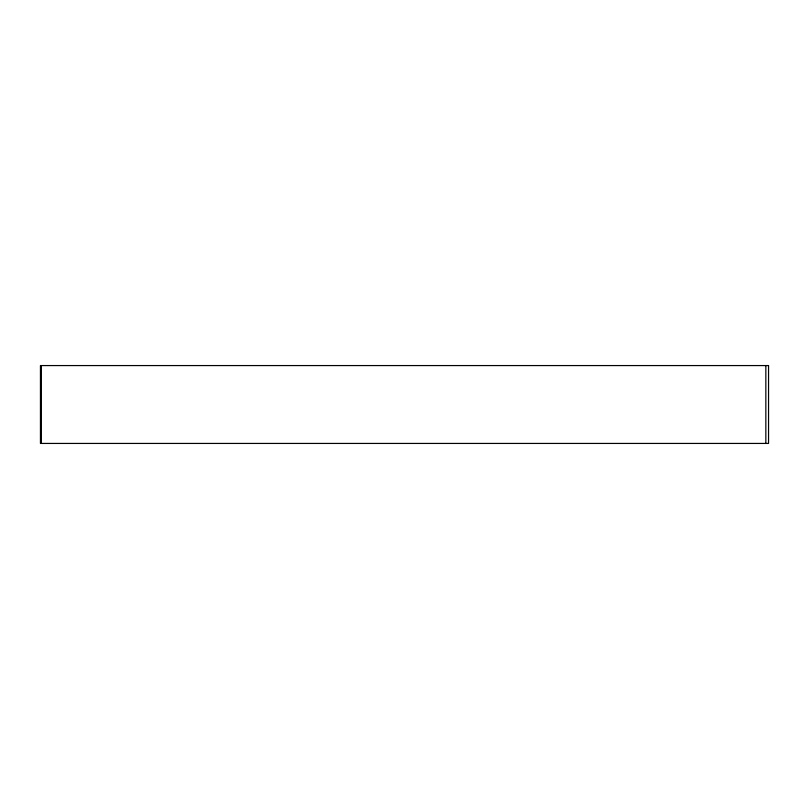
<?xml version="1.0" encoding="UTF-8"?>
<svg xmlns="http://www.w3.org/2000/svg" width="809" height="809" viewBox="0 0 809 809"><rect width="100%" height="100%" fill="white"/><g stroke="black" fill="none" stroke-linecap="round" stroke-linejoin="round"><path stroke-width="1.21" d="M765.84 365.567L765.84 443.433M41.33 365.567L41.33 443.433M768.55 365.567L40.45 365.567L40.45 443.433L768.55 443.433L768.55 365.567"/></g></svg>
